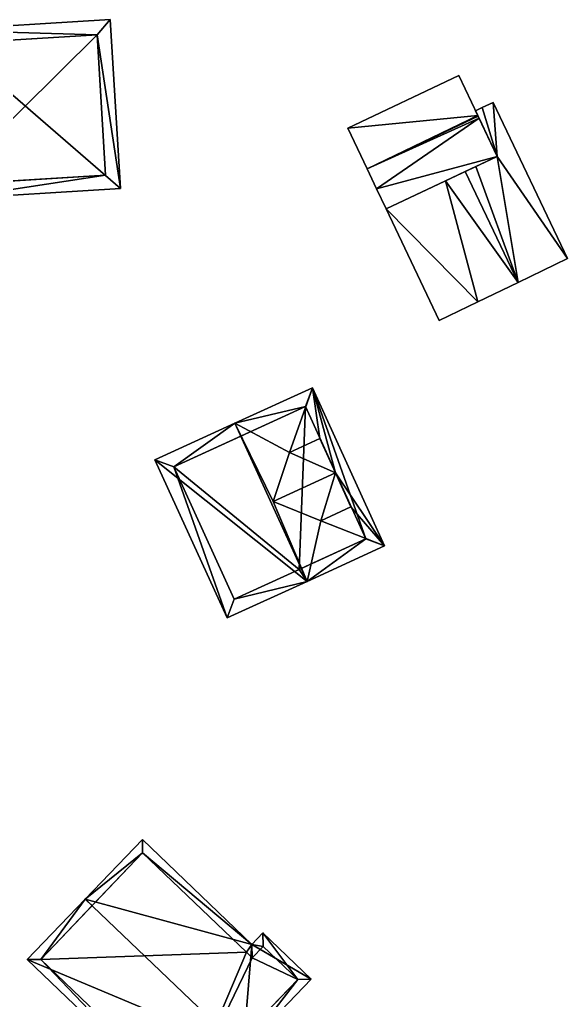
# Model space of a CAD drawing. Extents: x 2679264 to 2679716, y 1246766 to 1247183.
# Drawn here: x 2679383.1 to 2679412.1, y 1247028.5 to 1247080.4 of the extents above; entities that cross this region are included whole.
import ezdxf

# ---------------------------------------------------------------- set-up
doc = ezdxf.new("R2010")
doc.units = 0

msp = doc.modelspace()

# ---------------------------------------------------------------- linework, layer by layer
for points in [[(2679387.91, 1247080.36, 449.152), (2679388.46, 1247071.43, 449.152), (2679378.77, 1247079.8, 451.626)], [(2679387.91, 1247080.36, 449.152), (2679378.77, 1247079.8, 451.626), (2679387.21, 1247079.56, 449.355)], [(2679388.46, 1247071.43, 449.152), (2679387.91, 1247080.36, 449.152), (2679387.21, 1247079.56, 449.355)], [(2679388.46, 1247071.43, 449.152), (2679379.32, 1247070.87, 451.626), (2679378.77, 1247079.8, 451.626)], [(2679387.21, 1247079.56, 449.355), (2679378.77, 1247079.8, 451.626), (2679378.82, 1247079.05, 451.626)], [(2679387.21, 1247079.56, 441.502), (2679378.82, 1247079.05, 451.626), (2679374.78, 1247078.8, 441.502)], [(2679379.18, 1247071.61, 441.502), (2679387.21, 1247079.56, 441.502), (2679374.78, 1247078.8, 441.502)], [(2679387.21, 1247079.56, 449.355), (2679378.82, 1247079.05, 451.626), (2679387.21, 1247079.56, 441.502)], [(2679379.18, 1247071.61, 441.502), (2679387.66, 1247072.13, 441.502), (2679387.21, 1247079.56, 441.502)], [(2679387.66, 1247072.13, 449.355), (2679388.46, 1247071.43, 449.152), (2679387.21, 1247079.56, 449.355)], [(2679387.66, 1247072.13, 449.355), (2679387.21, 1247079.56, 449.355), (2679387.66, 1247072.13, 441.502)], [(2679387.66, 1247072.13, 441.502), (2679387.21, 1247079.56, 449.355), (2679387.21, 1247079.56, 441.502)], [(2679406.34, 1247077.41, 444.39), (2679407.35, 1247075.29, 445.376), (2679400.48, 1247074.62, 444.39)], [(2679406.34, 1247077.41, 444.39), (2679400.48, 1247074.62, 444.39), (2679400.48, 1247074.62, 439.264)], [(2679406.34, 1247077.41, 439.264), (2679406.34, 1247077.41, 444.39), (2679400.48, 1247074.62, 439.264)], [(2679407.35, 1247075.29, 439.264), (2679406.34, 1247077.41, 439.264), (2679400.48, 1247074.62, 439.264)], [(2679407.35, 1247075.29, 445.376), (2679406.34, 1247077.41, 444.39), (2679407.35, 1247075.29, 439.264)], [(2679407.35, 1247075.29, 439.264), (2679406.34, 1247077.41, 444.39), (2679406.34, 1247077.41, 439.264)], [(2679408.38, 1247073.13, 444.567), (2679407.23, 1247075.54, 444.567), (2679407.59, 1247075.71, 444.567)], [(2679407.59, 1247075.71, 444.567), (2679407.23, 1247075.54, 444.567), (2679407.59, 1247075.71, 439.167)], [(2679407.23, 1247075.54, 444.567), (2679407.23, 1247075.54, 439.167), (2679407.59, 1247075.71, 439.167)], [(2679407.23, 1247075.54, 439.167), (2679408.38, 1247073.13, 439.167), (2679407.59, 1247075.71, 439.167)], [(2679407.23, 1247075.54, 444.567), (2679408.38, 1247073.13, 444.567), (2679408.38, 1247073.13, 439.167)], [(2679407.23, 1247075.54, 439.167), (2679407.23, 1247075.54, 444.567), (2679408.38, 1247073.13, 439.167)], [(2679408.17, 1247075.98, 444.567), (2679408.38, 1247073.13, 444.567), (2679407.59, 1247075.71, 444.567)], [(2679408.17, 1247075.98, 444.567), (2679407.59, 1247075.71, 444.567), (2679407.59, 1247075.71, 439.167)], [(2679408.17, 1247075.98, 439.167), (2679408.17, 1247075.98, 444.567), (2679407.59, 1247075.71, 439.167)], [(2679408.38, 1247073.13, 439.167), (2679408.17, 1247075.98, 439.167), (2679407.59, 1247075.71, 439.167)], [(2679412.09, 1247067.73, 444.567), (2679408.38, 1247073.13, 444.567), (2679408.17, 1247075.98, 444.567)], [(2679412.09, 1247067.73, 444.567), (2679408.17, 1247075.98, 444.567), (2679408.17, 1247075.98, 439.167)], [(2679412.09, 1247067.73, 439.167), (2679412.09, 1247067.73, 444.567), (2679408.17, 1247075.98, 439.167)], [(2679408.38, 1247073.13, 439.167), (2679412.09, 1247067.73, 439.167), (2679408.17, 1247075.98, 439.167)], [(2679400.48, 1247074.62, 444.39), (2679407.35, 1247075.29, 445.376), (2679401.5, 1247072.47, 445.392)], [(2679407.35, 1247075.29, 439.264), (2679400.48, 1247074.62, 439.264), (2679401.5, 1247072.47, 439.264)], [(2679407.35, 1247075.29, 445.376), (2679407.37, 1247075.25, 445.392), (2679401.5, 1247072.47, 445.392)], [(2679407.37, 1247075.25, 439.264), (2679407.35, 1247075.29, 439.264), (2679401.5, 1247072.47, 439.264)], [(2679407.37, 1247075.25, 445.392), (2679407.42, 1247075.15, 445.342), (2679401.5, 1247072.47, 445.392)], [(2679407.42, 1247075.15, 439.264), (2679407.37, 1247075.25, 439.264), (2679401.5, 1247072.47, 439.264)], [(2679401.5, 1247072.47, 445.392), (2679407.42, 1247075.15, 445.342), (2679402, 1247071.42, 444.895)], [(2679407.42, 1247075.15, 439.264), (2679401.5, 1247072.47, 439.264), (2679402, 1247071.42, 439.264)], [(2679407.42, 1247075.15, 445.342), (2679408.38, 1247073.13, 444.39), (2679402, 1247071.42, 444.895)], [(2679408.38, 1247073.13, 439.264), (2679407.42, 1247075.15, 439.264), (2679402, 1247071.42, 439.264)], [(2679407.37, 1247075.25, 445.392), (2679407.35, 1247075.29, 445.376), (2679407.37, 1247075.25, 439.264)], [(2679407.37, 1247075.25, 439.264), (2679407.35, 1247075.29, 445.376), (2679407.35, 1247075.29, 439.264)], [(2679407.42, 1247075.15, 445.342), (2679407.37, 1247075.25, 445.392), (2679407.37, 1247075.25, 439.264)], [(2679407.42, 1247075.15, 439.264), (2679407.42, 1247075.15, 445.342), (2679407.37, 1247075.25, 439.264)], [(2679408.38, 1247073.13, 444.39), (2679407.42, 1247075.15, 445.342), (2679407.42, 1247075.15, 439.264)], [(2679408.38, 1247073.13, 439.264), (2679408.38, 1247073.13, 444.39), (2679407.42, 1247075.15, 439.264)], [(2679400.48, 1247074.62, 444.39), (2679401.5, 1247072.47, 445.392), (2679401.5, 1247072.47, 439.264)], [(2679400.48, 1247074.62, 439.264), (2679400.48, 1247074.62, 444.39), (2679401.5, 1247072.47, 439.264)], [(2679402, 1247071.42, 444.895), (2679408.38, 1247073.13, 444.39), (2679402.51, 1247070.35, 444.39)], [(2679408.38, 1247073.13, 439.264), (2679402, 1247071.42, 439.264), (2679402.51, 1247070.35, 439.264)], [(2679402.51, 1247070.35, 444.39), (2679408.38, 1247073.13, 444.39), (2679402.51, 1247070.35, 439.264)], [(2679408.38, 1247073.13, 444.39), (2679408.38, 1247073.13, 439.264), (2679402.51, 1247070.35, 439.264)], [(2679407.24, 1247072.59, 444.567), (2679408.38, 1247073.13, 444.567), (2679409.48, 1247066.46, 444.567)], [(2679408.38, 1247073.13, 444.567), (2679407.24, 1247072.59, 444.567), (2679407.24, 1247072.59, 439.167)], [(2679408.38, 1247073.13, 439.167), (2679408.38, 1247073.13, 444.567), (2679407.24, 1247072.59, 439.167)], [(2679408.38, 1247073.13, 439.167), (2679407.24, 1247072.59, 439.167), (2679409.48, 1247066.46, 439.167)], [(2679409.48, 1247066.46, 444.567), (2679408.38, 1247073.13, 444.567), (2679412.09, 1247067.73, 444.567)], [(2679408.38, 1247073.13, 439.167), (2679409.48, 1247066.46, 439.167), (2679412.09, 1247067.73, 439.167)], [(2679401.5, 1247072.47, 445.392), (2679402, 1247071.42, 444.895), (2679401.5, 1247072.47, 439.264)], [(2679401.5, 1247072.47, 439.264), (2679402, 1247071.42, 444.895), (2679402, 1247071.42, 439.264)], [(2679406.69, 1247072.33, 444.567), (2679407.24, 1247072.59, 444.567), (2679409.48, 1247066.46, 444.567)], [(2679407.24, 1247072.59, 444.567), (2679406.69, 1247072.33, 444.567), (2679406.69, 1247072.33, 439.167)], [(2679407.24, 1247072.59, 439.167), (2679407.24, 1247072.59, 444.567), (2679406.69, 1247072.33, 439.167)], [(2679407.24, 1247072.59, 439.167), (2679406.69, 1247072.33, 439.167), (2679409.48, 1247066.46, 439.167)], [(2679379.27, 1247071.62, 451.626), (2679387.66, 1247072.13, 449.355), (2679379.18, 1247071.61, 441.502)], [(2679379.18, 1247071.61, 441.502), (2679387.66, 1247072.13, 449.355), (2679387.66, 1247072.13, 441.502)], [(2679379.27, 1247071.62, 451.626), (2679379.32, 1247070.87, 451.626), (2679387.66, 1247072.13, 449.355)], [(2679379.32, 1247070.87, 451.626), (2679388.46, 1247071.43, 449.152), (2679387.66, 1247072.13, 449.355)], [(2679405.64, 1247071.83, 444.775), (2679406.69, 1247072.33, 444.567), (2679409.48, 1247066.46, 444.567)], [(2679406.69, 1247072.33, 444.567), (2679405.64, 1247071.83, 444.775), (2679405.64, 1247071.83, 439.167)], [(2679406.69, 1247072.33, 439.167), (2679406.69, 1247072.33, 444.567), (2679405.64, 1247071.83, 439.167)], [(2679406.69, 1247072.33, 439.167), (2679405.64, 1247071.83, 439.167), (2679409.48, 1247066.46, 439.167)], [(2679402, 1247071.42, 444.895), (2679402.51, 1247070.35, 444.39), (2679402, 1247071.42, 439.264)], [(2679402, 1247071.42, 439.264), (2679402.51, 1247070.35, 444.39), (2679402.51, 1247070.35, 439.264)], [(2679402.51, 1247070.35, 445.392), (2679405.64, 1247071.83, 444.775), (2679407.36, 1247065.44, 444.986)], [(2679405.64, 1247071.83, 444.775), (2679402.51, 1247070.35, 445.392), (2679402.51, 1247070.35, 439.167)], [(2679405.64, 1247071.83, 439.167), (2679405.64, 1247071.83, 444.775), (2679402.51, 1247070.35, 439.167)], [(2679405.64, 1247071.83, 439.167), (2679402.51, 1247070.35, 439.167), (2679407.36, 1247065.44, 439.167)], [(2679407.36, 1247065.44, 444.986), (2679405.64, 1247071.83, 444.775), (2679409.48, 1247066.46, 444.567)], [(2679405.64, 1247071.83, 439.167), (2679407.36, 1247065.44, 439.167), (2679409.48, 1247066.46, 439.167)], [(2679405.31, 1247064.45, 445.392), (2679402.51, 1247070.35, 445.392), (2679407.36, 1247065.44, 444.986)], [(2679402.51, 1247070.35, 445.392), (2679405.31, 1247064.45, 445.392), (2679405.31, 1247064.45, 439.167)], [(2679402.51, 1247070.35, 439.167), (2679402.51, 1247070.35, 445.392), (2679405.31, 1247064.45, 439.167)], [(2679402.51, 1247070.35, 439.167), (2679405.31, 1247064.45, 439.167), (2679407.36, 1247065.44, 439.167)], [(2679409.48, 1247066.46, 444.567), (2679412.09, 1247067.73, 444.567), (2679412.09, 1247067.73, 439.167)], [(2679409.48, 1247066.46, 439.167), (2679409.48, 1247066.46, 444.567), (2679412.09, 1247067.73, 439.167)], [(2679407.36, 1247065.44, 444.986), (2679409.48, 1247066.46, 444.567), (2679407.36, 1247065.44, 439.167)], [(2679407.36, 1247065.44, 439.167), (2679409.48, 1247066.46, 444.567), (2679409.48, 1247066.46, 439.167)], [(2679405.31, 1247064.45, 445.392), (2679407.36, 1247065.44, 444.986), (2679405.31, 1247064.45, 439.167)], [(2679405.31, 1247064.45, 439.167), (2679407.36, 1247065.44, 444.986), (2679407.36, 1247065.44, 439.167)], [(2679394.5, 1247059.02, 452.274), (2679398.6, 1247060.9, 449.328), (2679397.39, 1247057.47, 450.977)], [(2679398.6, 1247060.9, 449.328), (2679394.5, 1247059.02, 452.274), (2679398.23, 1247059.91, 449.819)], [(2679397.39, 1247057.47, 450.977), (2679398.6, 1247060.9, 449.328), (2679399, 1247058.21, 449.823)], [(2679401.43, 1247052.91, 449.818), (2679398.6, 1247060.9, 449.328), (2679398.23, 1247059.91, 449.819)], [(2679398.6, 1247060.9, 449.328), (2679402.42, 1247052.54, 449.328), (2679399.82, 1247056.4, 449.823)], [(2679398.6, 1247060.9, 449.328), (2679399.82, 1247056.4, 449.823), (2679399, 1247058.21, 449.823)], [(2679402.42, 1247052.54, 449.328), (2679398.6, 1247060.9, 449.328), (2679401.43, 1247052.91, 449.818)], [(2679394.81, 1247058.34, 452.274), (2679391.27, 1247056.72, 449.804), (2679398.23, 1247059.91, 440.737)], [(2679398.23, 1247059.91, 440.737), (2679391.27, 1247056.72, 449.804), (2679391.27, 1247056.72, 440.737)], [(2679397.9, 1247051.29, 440.737), (2679398.23, 1247059.91, 440.737), (2679391.27, 1247056.72, 440.737)], [(2679398.23, 1247059.91, 449.819), (2679394.5, 1247059.02, 452.274), (2679394.81, 1247058.34, 452.274)], [(2679398.23, 1247059.91, 449.819), (2679394.81, 1247058.34, 452.274), (2679398.23, 1247059.91, 440.737)], [(2679397.9, 1247051.29, 440.737), (2679401.43, 1247052.91, 440.737), (2679398.23, 1247059.91, 440.737)], [(2679401.43, 1247052.91, 449.818), (2679398.23, 1247059.91, 449.819), (2679398.23, 1247059.91, 440.737)], [(2679401.43, 1247052.91, 440.737), (2679401.43, 1247052.91, 449.818), (2679398.23, 1247059.91, 440.737)], [(2679390.27, 1247057.09, 449.328), (2679394.5, 1247059.02, 452.274), (2679398.33, 1247050.66, 452.274)], [(2679394.5, 1247059.02, 452.274), (2679390.27, 1247057.09, 449.328), (2679391.27, 1247056.72, 449.804)], [(2679394.81, 1247058.34, 452.274), (2679394.5, 1247059.02, 452.274), (2679391.27, 1247056.72, 449.804)], [(2679398.33, 1247050.66, 452.274), (2679394.5, 1247059.02, 452.274), (2679396.52, 1247054.89, 452.199)], [(2679396.52, 1247054.89, 452.199), (2679394.5, 1247059.02, 452.274), (2679397.39, 1247057.47, 450.977)], [(2679399.82, 1247056.4, 452.199), (2679397.39, 1247057.47, 450.977), (2679399, 1247058.21, 450.977)], [(2679399, 1247058.21, 449.823), (2679399, 1247058.21, 450.977), (2679397.39, 1247057.47, 450.977)], [(2679399, 1247058.21, 450.977), (2679399.82, 1247056.4, 449.823), (2679399.82, 1247056.4, 452.199)], [(2679399.82, 1247056.4, 449.823), (2679399, 1247058.21, 450.977), (2679399, 1247058.21, 449.823)], [(2679396.52, 1247054.89, 452.199), (2679397.39, 1247057.47, 450.977), (2679399.82, 1247056.4, 452.199)], [(2679394.1, 1247048.73, 449.328), (2679390.27, 1247057.09, 449.328), (2679398.33, 1247050.66, 452.274)], [(2679390.27, 1247057.09, 449.328), (2679394.1, 1247048.73, 449.328), (2679391.27, 1247056.72, 449.804)], [(2679391.27, 1247056.72, 449.804), (2679394.1, 1247048.73, 449.328), (2679394.47, 1247049.72, 449.804)], [(2679391.27, 1247056.72, 449.804), (2679394.47, 1247049.72, 449.804), (2679394.47, 1247049.72, 440.737)], [(2679391.27, 1247056.72, 440.737), (2679391.27, 1247056.72, 449.804), (2679394.47, 1247049.72, 440.737)], [(2679397.9, 1247051.29, 440.737), (2679391.27, 1247056.72, 440.737), (2679394.47, 1247049.72, 440.737)], [(2679399.04, 1247053.87, 450.977), (2679396.52, 1247054.89, 452.199), (2679399.82, 1247056.4, 452.199)], [(2679400.64, 1247054.6, 450.977), (2679399.04, 1247053.87, 450.977), (2679399.82, 1247056.4, 452.199)], [(2679402.42, 1247052.54, 449.328), (2679400.64, 1247054.6, 449.823), (2679399.82, 1247056.4, 449.823)], [(2679400.64, 1247054.6, 449.823), (2679400.64, 1247054.6, 450.977), (2679399.82, 1247056.4, 449.823)], [(2679399.82, 1247056.4, 452.199), (2679399.82, 1247056.4, 449.823), (2679400.64, 1247054.6, 450.977)], [(2679398.33, 1247050.66, 452.274), (2679396.52, 1247054.89, 452.199), (2679399.04, 1247053.87, 450.977)], [(2679402.42, 1247052.54, 449.328), (2679399.04, 1247053.87, 450.977), (2679400.64, 1247054.6, 449.823)], [(2679399.04, 1247053.87, 450.977), (2679400.64, 1247054.6, 450.977), (2679400.64, 1247054.6, 449.823)], [(2679402.42, 1247052.54, 449.328), (2679398.33, 1247050.66, 452.274), (2679399.04, 1247053.87, 450.977)], [(2679397.9, 1247051.29, 452.196), (2679398.01, 1247051.34, 452.274), (2679401.43, 1247052.91, 449.818)], [(2679397.9, 1247051.29, 452.196), (2679401.43, 1247052.91, 449.818), (2679397.9, 1247051.29, 440.737)], [(2679397.9, 1247051.29, 440.737), (2679401.43, 1247052.91, 449.818), (2679401.43, 1247052.91, 440.737)], [(2679398.01, 1247051.34, 452.274), (2679398.33, 1247050.66, 452.274), (2679401.43, 1247052.91, 449.818)], [(2679398.33, 1247050.66, 452.274), (2679402.42, 1247052.54, 449.328), (2679401.43, 1247052.91, 449.818)], [(2679398.33, 1247050.66, 452.274), (2679397.9, 1247051.29, 452.196), (2679394.47, 1247049.72, 449.804)], [(2679394.47, 1247049.72, 449.804), (2679397.9, 1247051.29, 452.196), (2679397.9, 1247051.29, 440.737)], [(2679394.47, 1247049.72, 449.804), (2679397.9, 1247051.29, 440.737), (2679394.47, 1247049.72, 440.737)], [(2679397.9, 1247051.29, 452.196), (2679398.33, 1247050.66, 452.274), (2679398.01, 1247051.34, 452.274)], [(2679394.1, 1247048.73, 449.328), (2679398.33, 1247050.66, 452.274), (2679394.47, 1247049.72, 449.804)], [(2679389.61, 1247037.02, 450.621), (2679395.4, 1247031.47, 450.621), (2679386.59, 1247033.87, 454.216)], [(2679389.61, 1247037.02, 450.621), (2679386.59, 1247033.87, 454.216), (2679389.62, 1247036.31, 451.033)], [(2679395.4, 1247031.47, 450.621), (2679389.61, 1247037.02, 450.621), (2679389.62, 1247036.31, 451.033)], [(2679386.95, 1247033.53, 454.216), (2679384.23, 1247030.68, 451.026), (2679389.62, 1247036.31, 443.272)], [(2679389.62, 1247036.31, 443.272), (2679384.23, 1247030.68, 451.026), (2679384.23, 1247030.68, 443.272)], [(2679395.11, 1247031.06, 443.272), (2679389.62, 1247036.31, 443.272), (2679384.23, 1247030.68, 443.272)], [(2679389.62, 1247036.31, 451.033), (2679386.59, 1247033.87, 454.216), (2679386.95, 1247033.53, 454.216)], [(2679389.62, 1247036.31, 451.033), (2679386.95, 1247033.53, 454.216), (2679389.62, 1247036.31, 443.272)], [(2679395.11, 1247031.06, 451.032), (2679395.4, 1247031.47, 450.621), (2679389.62, 1247036.31, 451.033)], [(2679395.11, 1247031.06, 451.032), (2679389.62, 1247036.31, 451.033), (2679389.62, 1247036.31, 443.272)], [(2679395.11, 1247031.06, 443.272), (2679395.11, 1247031.06, 451.032), (2679389.62, 1247036.31, 443.272)], [(2679383.52, 1247030.67, 450.621), (2679386.59, 1247033.87, 454.216), (2679394.94, 1247025.88, 454.216)], [(2679386.59, 1247033.87, 454.216), (2679383.52, 1247030.67, 450.621), (2679384.23, 1247030.68, 451.026)], [(2679386.95, 1247033.53, 454.216), (2679386.59, 1247033.87, 454.216), (2679384.23, 1247030.68, 451.026)], [(2679386.59, 1247033.87, 454.216), (2679395.4, 1247031.47, 450.621), (2679394.94, 1247025.88, 454.216)], [(2679395.4, 1247031.47, 450.621), (2679395.98, 1247032.08, 449.927), (2679398.53, 1247029.64, 449.927)], [(2679395.98, 1247032.08, 449.927), (2679395.4, 1247031.47, 450.621), (2679396, 1247031.37, 450.34)], [(2679398.53, 1247029.64, 449.927), (2679395.98, 1247032.08, 449.927), (2679397.83, 1247029.62, 450.339)], [(2679397.83, 1247029.62, 450.339), (2679395.98, 1247032.08, 449.927), (2679396, 1247031.37, 450.34)], [(2679394.94, 1247025.88, 454.216), (2679395.4, 1247031.47, 450.621), (2679398.53, 1247029.64, 449.927)], [(2679395.4, 1247031.47, 450.621), (2679395.11, 1247031.06, 451.032), (2679395.42, 1247030.76, 451.033)], [(2679396, 1247031.37, 450.34), (2679395.4, 1247031.47, 450.621), (2679395.42, 1247030.76, 451.033)], [(2679395.11, 1247031.06, 443.272), (2679384.23, 1247030.68, 443.272), (2679391.85, 1247023.38, 443.272)], [(2679395.11, 1247031.06, 443.272), (2679391.85, 1247023.38, 443.272), (2679395.42, 1247030.76, 443.272)], [(2679395.42, 1247030.76, 451.033), (2679395.11, 1247031.06, 451.032), (2679395.42, 1247030.76, 443.272)], [(2679395.11, 1247031.06, 451.032), (2679395.11, 1247031.06, 443.272), (2679395.42, 1247030.76, 443.272)], [(2679396, 1247031.37, 450.34), (2679395.42, 1247030.76, 451.033), (2679395.42, 1247030.76, 443.272)], [(2679396, 1247031.37, 443.272), (2679396, 1247031.37, 450.34), (2679395.42, 1247030.76, 443.272)], [(2679397.83, 1247029.62, 443.272), (2679396, 1247031.37, 443.272), (2679395.42, 1247030.76, 443.272)], [(2679397.83, 1247029.62, 450.339), (2679396, 1247031.37, 450.34), (2679396, 1247031.37, 443.272)], [(2679397.83, 1247029.62, 443.272), (2679397.83, 1247029.62, 450.339), (2679396, 1247031.37, 443.272)], [(2679383.52, 1247030.67, 450.621), (2679391.87, 1247022.68, 450.621), (2679384.23, 1247030.68, 451.026)], [(2679391.87, 1247022.68, 450.621), (2679383.52, 1247030.67, 450.621), (2679394.94, 1247025.88, 454.216)], [(2679384.23, 1247030.68, 451.026), (2679391.87, 1247022.68, 450.621), (2679391.85, 1247023.38, 451.026)], [(2679384.23, 1247030.68, 451.026), (2679391.85, 1247023.38, 451.026), (2679391.85, 1247023.38, 443.272)], [(2679384.23, 1247030.68, 443.272), (2679384.23, 1247030.68, 451.026), (2679391.85, 1247023.38, 443.272)], [(2679391.85, 1247023.38, 443.272), (2679397.83, 1247029.62, 443.272), (2679395.42, 1247030.76, 443.272)], [(2679394.57, 1247026.23, 454.216), (2679397.83, 1247029.62, 450.339), (2679391.85, 1247023.38, 443.272)], [(2679391.85, 1247023.38, 443.272), (2679397.83, 1247029.62, 450.339), (2679397.83, 1247029.62, 443.272)], [(2679394.57, 1247026.23, 454.216), (2679394.94, 1247025.88, 454.216), (2679397.83, 1247029.62, 450.339)], [(2679394.94, 1247025.88, 454.216), (2679398.53, 1247029.64, 449.927), (2679397.83, 1247029.62, 450.339)]]:
    msp.add_3dface(points)

doc.saveas('drawing.dxf')
